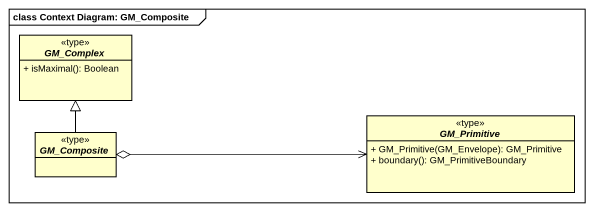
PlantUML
@startuml
mainframe class Context Diagram: GM_Composite
hide circle
hide empty members
skinparam classAttributeIconSize 0
abstract class GM_Complex <<type>> {
  + isMaximal(): Boolean
}
abstract class GM_Composite <<type>>
abstract class GM_Primitive <<type>> {
  + GM_Primitive(GM_Envelope): GM_Primitive
  + boundary(): GM_PrimitiveBoundary
}
GM_Composite -up-|> GM_Complex
GM_Primitive <-left-o GM_Composite
@enduml
